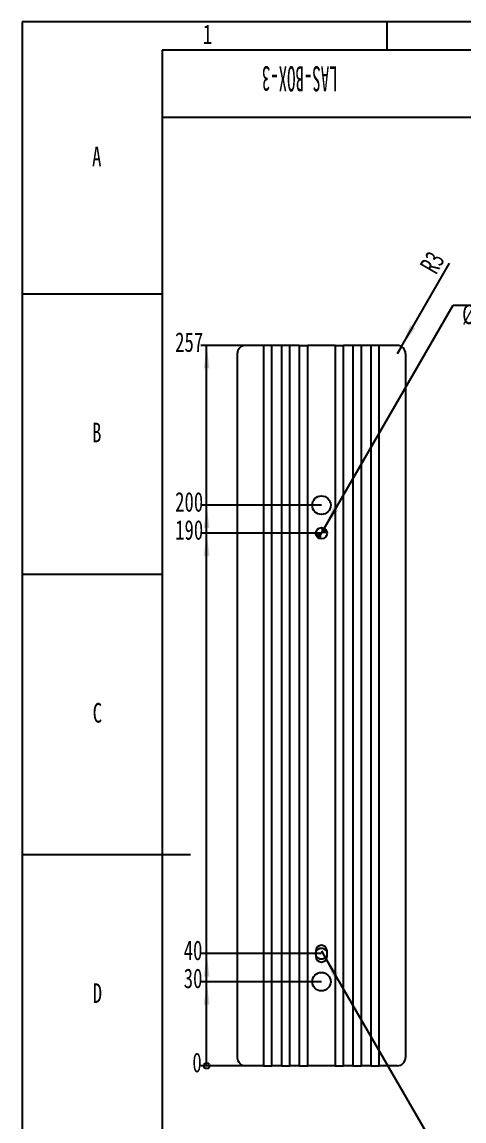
# Model space of a CAD drawing. Header units: millimetres. Extents: x 0 to 210, y 0 to 297.
# Drawn here: x 0 to 78.8, y 101 to 297 of the extents above; entities that cross this region are included whole.
import ezdxf

# ---------------------------------------------------------------- set-up
doc = ezdxf.new("R2010")
doc.units = ezdxf.units.MM
doc.linetypes.add('CENTERX2', pattern=[20.32, 12.7, -2.54, 2.54, -2.54])
doc.layers.add('图框', color=7, linetype='Continuous')
doc.layers.add('图纸格式', color=7, linetype='Continuous')
doc.styles.add('SLDTEXTSTYLE5', font='TXT', dxfattribs={"width": 0.7})
doc.styles.add('SLDTEXTSTYLE6', font='TXT', dxfattribs={"width": 0.49})
doc.styles.add('SLDTEXTSTYLE8', font='TXT', dxfattribs={"width": 0.633333})
doc.dimstyles.new('SLDDIMSTYLE0', dxfattribs={"dimtxt": 3.5, "dimasz": 0.338667, "dimexe": 0, "dimexo": 0.0625, "dimgap": 0.875, "dimtad": 0, "dimtih": 1, "dimtoh": 1, "dimdec": 0, "dimlfac": 2, "dimrnd": 1e-09, "dimdsep": 46, "dimtxsty": 'SLDTEXTSTYLE5', "dimblk1": 'ORIGIN', "dimblk2": 'ORIGIN', "dimsah": 1, "dimcen": 0.09, "dimadec": 0, "dimazin": 2, "dimtfac": 1, "dimtdec": 0, "dimtofl": 0, "dimtmove": 0, "dimatfit": 3, "dimldrblk": 'ORIGIN', "dimfxl": 0, "dimfrac": 2, "dimtolj": 1, "dimtzin": 12, "dimarcsym": 0})
doc.dimstyles.new('SLDDIMSTYLE13', dxfattribs={"dimtxt": 3.5, "dimasz": 4.08, "dimexe": 0, "dimexo": 0.0625, "dimgap": 0.875, "dimtad": 0, "dimtih": 1, "dimtoh": 1, "dimdec": 6, "dimlfac": 2, "dimrnd": 1e-09, "dimzin": 12, "dimdsep": 46, "dimtxsty": 'SLDTEXTSTYLE5', "dimsah": 1, "dimcen": 0, "dimadec": 0, "dimazin": 3, "dimtol": 1, "dimtp": 0.012, "dimtfac": 1, "dimtofl": 0, "dimtmove": 0, "dimatfit": 3, "dimfxl": 0, "dimfrac": 2, "dimtolj": 1, "dimtzin": 0, "dimarcsym": 0})
doc.dimstyles.new('SLDDIMSTYLE14', dxfattribs={"dimtxt": 3.5, "dimasz": 4.08, "dimexe": 0, "dimexo": 0.0625, "dimgap": 0.875, "dimtad": 2, "dimlfac": 2, "dimrnd": 1e-09, "dimzin": 12, "dimdsep": 46, "dimtxsty": 'SLDTEXTSTYLE5', "dimsah": 1, "dimcen": 0, "dimadec": 0, "dimazin": 3, "dimtfac": 1, "dimtofl": 0, "dimtmove": 0, "dimatfit": 3, "dimfxl": 0, "dimfrac": 2, "dimtolj": 1, "dimtzin": 12, "dimarcsym": 0})
doc.dimstyles.new('SLDDIMSTYLE2', dxfattribs={"dimtxt": 3.5, "dimasz": 4.08, "dimexe": 0, "dimexo": 0.0625, "dimgap": 0.875, "dimtad": 0, "dimtih": 1, "dimtoh": 1, "dimlfac": 2, "dimrnd": 1e-09, "dimzin": 12, "dimdsep": 46, "dimtxsty": 'SLDTEXTSTYLE5', "dimsah": 1, "dimcen": 0.09, "dimadec": 0, "dimazin": 3, "dimtfac": 1, "dimtofl": 0, "dimtmove": 0, "dimatfit": 3, "dimfxl": 0, "dimfrac": 2, "dimtolj": 1, "dimtzin": 12, "dimarcsym": 0})
doc.dimstyles.new('SLDDIMSTYLE8', dxfattribs={"dimtxt": 3.5, "dimasz": 4.08, "dimexe": 0, "dimexo": 0.0625, "dimgap": 0.875, "dimtad": 0, "dimtih": 1, "dimtoh": 1, "dimdec": 6, "dimlfac": 2, "dimrnd": 1e-09, "dimzin": 12, "dimdsep": 46, "dimtxsty": 'SLDTEXTSTYLE5', "dimblk1": 'NONE', "dimsah": 1, "dimcen": 0, "dimadec": 0, "dimazin": 3, "dimtol": 1, "dimtp": 0.012, "dimtfac": 1, "dimtdec": 3, "dimtmove": 0, "dimatfit": 3, "dimldrblk": 'NONE', "dimfxl": 0, "dimfrac": 2, "dimtolj": 1, "dimtzin": 0, "dimarcsym": 0})

# ---------------------------------------------------------------- blocks, each defined once
blk = doc.blocks.new('_Origin')
at = {"color": 0, "linetype": 'ByBlock', "lineweight": -2}
blk.add_line((0, 0), (-1, 0), dxfattribs=at)
blk.add_circle((0, 0), 0.5, dxfattribs=at)
blk = doc.blocks.new('_D_48')
at = {"layer": '图纸格式'}
blk.add_line((39.86, 110.81), (31.9, 110.81), dxfattribs=at)
at = {"layer": '图纸格式', "xscale": 1.016, "yscale": 1.016}
blk.add_blockref('_Origin', (32.91, 110.81), dxfattribs=at)
at = {"layer": '图纸格式', "insert": (30.36, 113.15), "char_height": 3.5, "attachment_point": 1, "style": 'SLDTEXTSTYLE5'}
blk.add_mtext('0', dxfattribs=at)
blk = doc.blocks.new('_D_49')
at = {"layer": '图纸格式'}
for p, q in [((53.36, 125.81), (31.9, 125.81)), ((32.91, 110.81), (32.91, 125.81))]:
    blk.add_line(p, q, dxfattribs=at)
blk.add_solid([(32.91, 125.81), (32.4, 121.73), (33.42, 121.73)], dxfattribs=at)
at = {"layer": '图纸格式', "insert": (28.82, 128.15), "char_height": 3.5, "attachment_point": 1, "style": 'SLDTEXTSTYLE5'}
blk.add_mtext('30', dxfattribs=at)
blk = doc.blocks.new('_D_50')
at = {"layer": '图纸格式'}
for p, q in [((53.36, 130.81), (31.9, 130.81)), ((32.91, 125.81), (32.91, 130.81))]:
    blk.add_line(p, q, dxfattribs=at)
blk.add_solid([(32.91, 130.81), (32.4, 126.73), (33.42, 126.73)], dxfattribs=at)
at = {"layer": '图纸格式', "insert": (28.82, 133.15), "char_height": 3.5, "attachment_point": 1, "style": 'SLDTEXTSTYLE5'}
blk.add_mtext('40', dxfattribs=at)
blk = doc.blocks.new('_D_51')
at = {"layer": '图纸格式'}
for p, q in [((53.36, 205.81), (31.9, 205.81)), ((32.91, 130.81), (32.91, 205.81))]:
    blk.add_line(p, q, dxfattribs=at)
blk.add_solid([(32.91, 205.81), (32.4, 201.73), (33.42, 201.73)], dxfattribs=at)
at = {"layer": '图纸格式', "insert": (27.29, 208.15), "char_height": 3.5, "attachment_point": 1, "style": 'SLDTEXTSTYLE5'}
blk.add_mtext('190', dxfattribs=at)
blk = doc.blocks.new('_D_52')
at = {"layer": '图纸格式'}
for p, q in [((53.36, 210.81), (31.9, 210.81)), ((32.91, 205.81), (32.91, 210.81))]:
    blk.add_line(p, q, dxfattribs=at)
blk.add_solid([(32.91, 210.81), (32.4, 206.73), (33.42, 206.73)], dxfattribs=at)
at = {"layer": '图纸格式', "insert": (27.29, 213.15), "char_height": 3.5, "attachment_point": 1, "style": 'SLDTEXTSTYLE5'}
blk.add_mtext('200', dxfattribs=at)
blk = doc.blocks.new('_D_53')
at = {"layer": '图纸格式'}
for p, q in [((49.42, 239.31), (31.9, 239.31)), ((32.91, 210.81), (32.91, 239.31))]:
    blk.add_line(p, q, dxfattribs=at)
blk.add_solid([(32.91, 239.31), (32.4, 235.23), (33.42, 235.23)], dxfattribs=at)
at = {"layer": '图纸格式', "insert": (27.29, 241.65), "char_height": 3.5, "attachment_point": 1, "style": 'SLDTEXTSTYLE5'}
blk.add_mtext('257', dxfattribs=at)
blk = doc.blocks.new('SW_SYMBOL_HOLE_DEPTH')
at = {"layer": '图纸格式', "color": 0}
for p, q in [((0, 875), (800, 875)), ((400, 875), (400, 75)), ((100, 555), (400, 75)), ((700, 555), (400, 75))]:
    blk.add_line(p, q, dxfattribs=at)
blk = doc.blocks.new('_D_54')
at = {"layer": '图纸格式'}
for p, q in [((53.36, 131.31), (53.86, 130.44)), ((53.86, 130.44), (76.43, 91.33)), ((76.43, 91.33), (106.59, 91.33))]:
    blk.add_line(p, q, dxfattribs=at)
blk.add_solid([(53.86, 130.44), (55.46, 126.65), (56.34, 127.16)], dxfattribs=at)
at = {"layer": '图纸格式', "xscale": 0.004511737089201878, "yscale": 0.004511737089201878, "zscale": 0.004511737089201878}
blk.add_blockref('SW_SYMBOL_HOLE_DEPTH', (101.16, 87.46), dxfattribs=at)
at = {"layer": '图纸格式', "char_height": 3.5, "attachment_point": 1}
for s, insert, style in [('+', (85.2, 95.82), 'SLDTEXTSTYLE5'), ('0.012', (87.35, 95.82), 'SLDTEXTSTYLE5'), ('%%c', (78.02, 91.46), 'SLDTEXTSTYLE5'), ('4', (82.13, 91.45), 'SLDTEXTSTYLE5'), ('0', (87.35, 91.46), 'SLDTEXTSTYLE5'), ('X 6', (96.34, 91.45), 'SLDTEXTSTYLE8'), ('5', (105.05, 91.45), 'SLDTEXTSTYLE5')]:
    blk.add_mtext(s, dxfattribs=dict(at, insert=insert, style=style))
blk = doc.blocks.new('_D_55')
at = {"layer": '图纸格式'}
for p, q in [((53.86, 206.67), (76.85, 246.48)), ((76.85, 246.48), (105.48, 246.48)), ((52.86, 204.94), (53.86, 206.67))]:
    blk.add_line(p, q, dxfattribs=at)
blk.add_solid([(53.86, 206.67), (56.34, 209.95), (55.46, 210.46)], dxfattribs=at)
at = {"layer": '图纸格式', "xscale": 0.004511737089201878, "yscale": 0.004511737089201878, "zscale": 0.004511737089201878}
blk.add_blockref('SW_SYMBOL_HOLE_DEPTH', (98.51, 242.6), dxfattribs=at)
at = {"layer": '图纸格式', "char_height": 3.5, "attachment_point": 1, "style": 'SLDTEXTSTYLE5'}
for s, insert in [('+', (87.15, 250.97)), ('0.012', (89.31, 250.97)), ('%%c', (78.44, 246.61)), ('4', (83.87, 246.6)), ('0', (89.31, 246.61)), ('5', (103.72, 246.6))]:
    blk.add_mtext(s, dxfattribs=dict(at, insert=insert))
blk = doc.blocks.new('_None')
blk = doc.blocks.new('_D_56')
at = {"layer": '图纸格式'}
for q in [(76.19, 253.96), (66.86, 237.81)]:
    blk.add_line((67.61, 239.11), q, dxfattribs=at)
blk.add_solid([(67.61, 239.11), (70.09, 242.38), (69.21, 242.89)], dxfattribs=at)
at = {"layer": '图纸格式', "insert": (70.76, 253.55), "char_height": 3.5, "attachment_point": 1, "rotation": 60, "style": 'SLDTEXTSTYLE5'}
blk.add_mtext('R3', dxfattribs=at)
blk = doc.blocks.new('SW_DOWELSYMBOL_6')
at = {"linetype": 'Continuous', "lineweight": 18}
h = blk.add_hatch(color=0, dxfattribs=at)
edge = h.paths.add_edge_path(flags=0)
edge.add_arc((0, 0), 1, 180, 270)
edge.add_line((0, -1), (0, 0))
edge.add_line((0, 0), (-1, 0))
h = blk.add_hatch(color=0, dxfattribs=at)
edge = h.paths.add_edge_path(flags=0)
edge.add_arc((0, 0), 1, 0, 90)
edge.add_line((0, 1), (0, 0))
edge.add_line((0, 0), (1, 0))
at = {"layer": '图纸格式', "color": 0}
blk.add_circle((0, 0), 1, dxfattribs=at)

msp = doc.modelspace()

# ---------------------------------------------------------------- linework, layer by layer
at = {"color": 7, "linetype": 'Continuous', "lineweight": 25}
for p, q in [((43.04830101, 239.30612204), (39.86080101, 239.30612204)), ((43.04830101, 239.30612204), (43.04830101, 110.80612204)), ((44.54830101, 239.30612204), (43.04830101, 239.30612204)), ((44.54830101, 110.80612204), (44.54830101, 239.30612204)), ((46.23580101, 239.30612204), (44.54830101, 239.30612204)), ((46.23580101, 239.30612204), (46.23580101, 110.80612204)), ((47.73580101, 239.30612204), (46.23580101, 239.30612204)), ((47.73580101, 110.80612204), (47.73580101, 239.30612204)), ((49.42330101, 239.30612204), (47.73580101, 239.30612204)), ((49.42330101, 239.30612204), (49.42330101, 110.80612204)), ((49.42330101, 239.30612204), (50.92330101, 239.30612204)), ((50.92330101, 110.80612204), (50.92330101, 239.30612204)), ((55.79830101, 239.30612204), (50.92330101, 239.30612204)), ((55.79830101, 239.30612204), (55.79830101, 110.80612204)), ((55.79830101, 239.30612204), (57.29830101, 239.30612204)), ((57.29830101, 110.80612204), (57.29830101, 239.30612204)), ((58.98580101, 239.30612204), (57.29830101, 239.30612204)), ((58.98580101, 239.30612204), (58.98580101, 110.80612204)), ((60.48580101, 239.30612204), (58.98580101, 239.30612204)), ((60.48580101, 110.80612204), (60.48580101, 239.30612204)), ((62.17330101, 239.30612204), (60.48580101, 239.30612204)), ((62.17330101, 239.30612204), (62.17330101, 110.80612204)), ((63.67330101, 239.30612204), (62.17330101, 239.30612204)), ((63.67330101, 110.80612204), (63.67330101, 239.30612204)), ((66.86080101, 239.30612204), (63.67330101, 239.30612204)), ((38.36080101, 237.80612204), (38.36080101, 112.30612204)), ((68.36080101, 237.80612204), (68.36080101, 112.30612204)), ((52.36080101, 131.30612204), (52.36080101, 130.30612204)), ((54.36080101, 130.30612204), (54.36080101, 131.30612204)), ((43.04830101, 110.80612204), (39.86080101, 110.80612204)), ((43.04830101, 110.80612204), (44.54830101, 110.80612204)), ((46.23580101, 110.80612204), (44.54830101, 110.80612204)), ((46.23580101, 110.80612204), (47.73580101, 110.80612204)), ((49.42330101, 110.80612204), (47.73580101, 110.80612204)), ((49.42330101, 110.80612204), (50.92330101, 110.80612204)), ((55.79830101, 110.80612204), (50.92330101, 110.80612204)), ((55.79830101, 110.80612204), (57.29830101, 110.80612204)), ((58.98580101, 110.80612204), (57.29830101, 110.80612204)), ((58.98580101, 110.80612204), (60.48580101, 110.80612204)), ((62.17330101, 110.80612204), (60.48580101, 110.80612204)), ((62.17330101, 110.80612204), (63.67330101, 110.80612204)), ((66.86080101, 110.80612204), (63.67330101, 110.80612204))]:
    msp.add_line(p, q, dxfattribs=at)
for centre, radius in [((53.36080101, 210.80612204), 1.65), ((53.36080101, 205.80612204), 1), ((53.36080101, 125.80612204), 1.65)]:
    msp.add_circle(centre, radius, dxfattribs=at)
for centre, radius, start, end in [((39.86080101, 237.80612204), 1.5, 90, 180), ((66.86080101, 237.80612204), 1.5, 0, 90), ((53.36080101, 131.30612204), 1, 0, 180), ((53.36080101, 130.30612204), 1, 180, 0), ((39.86080101, 112.30612204), 1.5, 180, 270), ((66.86080101, 112.30612204), 1.5, 270, 0)]:
    msp.add_arc(centre, radius, start, end, dxfattribs=at)
at = {"layer": '图框'}
for p, q in [((210, 297), (0, 297)), ((0, 297), (0, 0)), ((65, 297), (65, 292)), ((0, 248.5), (25, 248.5)), ((0, 198.5), (25, 198.5))]:
    msp.add_line(p, q, dxfattribs=at)
at = {"layer": '图框', "lineweight": 25}
for p, q in [((205, 292), (25, 292)), ((25, 292), (25, 5)), ((25, 280), (85, 280)), ((0, 148.5), (30, 148.5))]:
    msp.add_line(p, q, dxfattribs=at)
at = {"layer": '图纸格式', "linetype": 'CENTERX2'}
msp.add_circle((53.36080101, 130.80612204), 1, dxfattribs=at)

# ---------------------------------------------------------------- block references
at = {"layer": '图纸格式'}
msp.add_blockref('SW_DOWELSYMBOL_6', (53.36080101, 205.80612204), dxfattribs=at)

# ---------------------------------------------------------------- texts
at = {"color": 7, "linetype": 'Continuous', "lineweight": 0, "insert": (33.04444444, 296.54775852), "char_height": 3.5, "attachment_point": 2, "style": 'SLDTEXTSTYLE5'}
msp.add_mtext('1', dxfattribs=at)
at = {"layer": '图框', "insert": (49.49480756, 284.60815616), "char_height": 4.5, "attachment_point": 2, "rotation": 180, "style": 'SLDTEXTSTYLE6'}
msp.add_mtext('LAS-BOX-3', dxfattribs=at)
at = {"layer": '图框', "char_height": 3.5, "attachment_point": 2, "style": 'SLDTEXTSTYLE5'}
for s, insert in [('A', (13.32031252, 274.77069777)), ('B', (13.32031252, 225.52069777)), ('C', (13.42725694, 175.52069777)), ('D', (13.42968752, 125.52069777))]:
    msp.add_mtext(s, dxfattribs=dict(at, insert=insert))

# ---------------------------------------------------------------- dimensions: what is measured, and where the dimension line sits
at = {"layer": '图纸格式'}
dim = msp.add_radius_dim(center=(66.86080101, 237.80612204), mpoint=(67.61080101, 239.10516015), dimstyle='SLDDIMSTYLE14', dxfattribs=at)
dim.commit()
dim.dimension.update_dxf_attribs({"geometry": '_D_56', "text_midpoint": (75.48576714, 252.74499427), "dimtype": 164})
dim = msp.add_diameter_dim_2p(p1=(52.86066872, 204.94017303), p2=(53.86093331, 206.67207105), text='<> {\\fGDT;x} 5\\P', dimstyle='SLDDIMSTYLE8', dxfattribs=at)
dim.commit()
dim.dimension.update_dxf_attribs({"geometry": '_D_55', "text_midpoint": (91.9597972, 246.44682783), "dimtype": 163})
for feature_location, offset, origin, dimstyle, picture, middle in [((49.42330101, 239.30612204), (-17.52812458, 0), (39.86080101, 110.80612204), 'SLDDIMSTYLE2', '_D_53', (29.59344039, 239.30612204)), ((53.36080101, 210.80612204), (-21.46562458, 0), (39.86080101, 110.80612204), 'SLDDIMSTYLE2', '_D_52', (29.59100987, 210.80612204)), ((53.36080101, 205.80612204), (-21.46562458, 0), (39.86080101, 110.80612204), 'SLDDIMSTYLE2', '_D_51', (29.59344016, 205.80612204)), ((53.36080101, 130.80612204), (-21.46562458, 0), (39.86080101, 110.80612204), 'SLDDIMSTYLE2', '_D_50', (30.35906531, 130.80612204)), ((53.36080101, 125.80612204), (-21.46562458, 0), (39.86080101, 110.80612204), 'SLDDIMSTYLE2', '_D_49', (30.35906531, 125.80612204)), ((39.8608010107, 110.8061220438), (-7.9656245817, 0), (39.8608010107, 110.8061220438), 'SLDDIMSTYLE0', '_D_48', (31.1271208717, 110.8061220438))]:
    dim = msp.add_ordinate_dim(feature_location=feature_location, offset=offset, dtype=0, origin=origin, dimstyle=dimstyle, dxfattribs=at)
    dim.commit()
    dim.dimension.update_dxf_attribs({"geometry": picture, "text_midpoint": middle})
dim = msp.add_radius_dim(center=(53.36080101, 131.30612204), mpoint=(53.86066636, 130.44001891), text='%%c<> X 6{\\fGDT;x}5\\P', dimstyle='SLDDIMSTYLE13', override={"dimpost": '<>'}, dxfattribs=at)
dim.commit()
dim.dimension.update_dxf_attribs({"geometry": '_D_54', "text_midpoint": (92.30406337, 91.29833283), "dimtype": 164})

doc.saveas('drawing.dxf')
